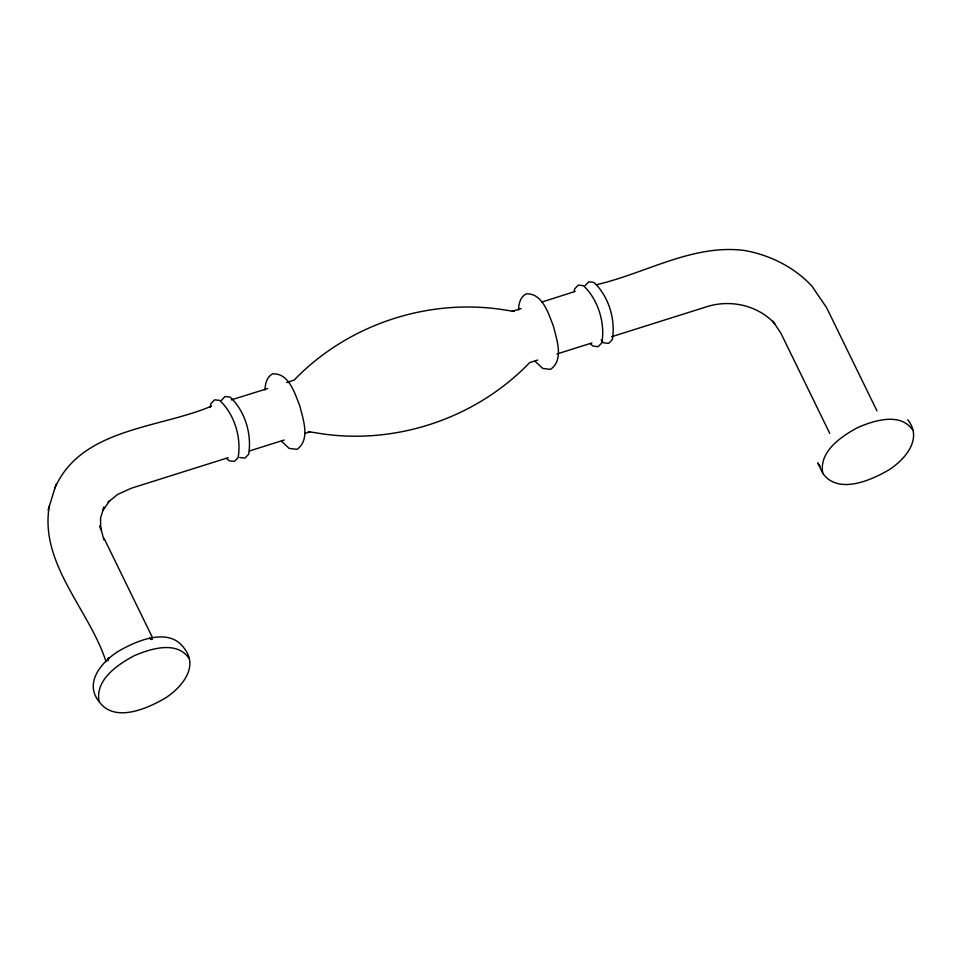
<?xml version="1.0" encoding="UTF-8"?>
<svg xmlns="http://www.w3.org/2000/svg" width="962" height="962" viewBox="0 0 962 962"><rect width="100%" height="100%" fill="white"/><g stroke="black" fill="none" stroke-linecap="round" stroke-linejoin="round"><path stroke-width="1.44" d="M265.055 389.947C265.043 383.874 266.823 376.791 272.655 373.845C289.117 372.931 294.913 393.783 299.819 405.94C303.054 419.179 310.666 439.55 297.042 449.338L289.165 448.4L281.674 441.402M518.59 309.98C518.578 303.896 520.37 296.825 526.202 293.879C542.664 292.965 548.46 313.816 553.354 325.974C556.601 339.213 564.213 359.584 550.577 369.36L542.712 368.422L535.209 361.435M210.161 407.395L210.87 403.691L214.574 399.831L219.709 400.42C234.524 414.345 241.534 437.638 238.155 457.551L234.463 461.411L229.317 460.81L226.695 458.609M574.11 291.438L574.591 288.973L578.282 285.113L583.417 285.702C598.232 299.627 605.254 322.919 601.875 342.833L598.172 346.693L593.037 346.092L590.415 343.891M106.036 661.664C89.622 610.353 39.418 563.78 49.266 506.349M54.978 487.902C81.157 428.006 159.716 428.33 211.556 406.096M48.1 510.161L56.085 484.283M221.368 400.372L225.06 396.512L230.207 397.114C245.021 411.027 252.032 434.319 248.653 454.244L244.961 458.104L239.815 457.503M585.076 285.654L588.78 281.794L593.915 282.395C608.73 296.308 615.752 319.6 612.361 339.526L608.669 343.386L603.535 342.785L601.779 341.318M108.117 502.128L109.692 500.637L102.874 510.582L103.98 506.962L100.565 518.025L100.673 529.617L100.06 525.733L103.92 539.778M108.465 501.936L117.532 494.504L131.361 488.215L228.162 457.684M286.688 382.527L294.204 380.026C346.657 325.589 425.084 298.785 499.915 309.223L514.069 311.423M541.774 302.08L575.276 291.378M596.38 284.716C645.394 273.521 692.484 243.891 744.263 250.445C769.949 255.002 793.939 266.943 811.868 286.051L826.635 307.72L876.923 410.81M249.338 450.998L284.175 440.019M304.774 433.513L310.161 431.818M537.734 360.041L529.665 362.59C477.152 417.364 398.46 444.492 323.328 433.994L308.237 431.649M557.034 353.956L591.87 342.965M601.154 340.031L602.368 339.646M611.652 336.724L707.599 306.457C730.976 299.35 758.008 305.411 774.723 323.617L772.895 321.224L780.771 332.972L829.761 433.393M231.229 399.891L267.568 388.576M512.289 311.243L521.115 308.61M151.972 639.261L149.387 638.239L151.804 639.538M912.854 430.267C900.769 412.061 874.302 420.382 857.876 427.477C841.221 436.399 818.554 451.635 822.811 473.388C838.215 494.961 871.127 480.351 889.104 469.757C905.218 459.367 923.051 438.636 907.743 419.769M820.165 466.245L817.7 462.902L822.811 473.388M189.141 658.537C177.044 640.331 150.589 648.653 134.163 655.747C117.508 664.67 94.841 679.906 99.098 701.659C114.502 723.232 147.402 708.621 165.38 698.027C181.493 687.638 199.326 666.906 184.019 648.039C168.615 626.466 135.714 641.077 117.725 651.671C101.623 662.06 83.79 682.792 99.098 701.659M104.209 538.648L152.537 637.746M108.55 657.792L107.816 660.593L108.55 657.792"/></g></svg>
